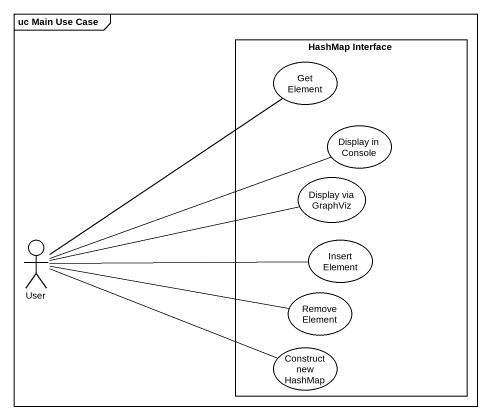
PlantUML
@startuml
mainframe uc Main Use Case
rectangle "HashMap Interface" as HashMap_Interface {
  usecase "Get Element" as Get_Element
  usecase "Display in Console" as Display_in_Console
  usecase "Display via GraphViz" as Display_via_GraphViz
  usecase "Insert Element" as Insert_Element
  usecase "Remove Element" as Remove_Element
  usecase "Construct new HashMap" as Construct_new_HashMap
}
actor User
Get_Element -- User
User -right- Display_in_Console
User -right- Display_via_GraphViz
User -right- Insert_Element
User -right- Remove_Element
User -right- Construct_new_HashMap
@enduml
